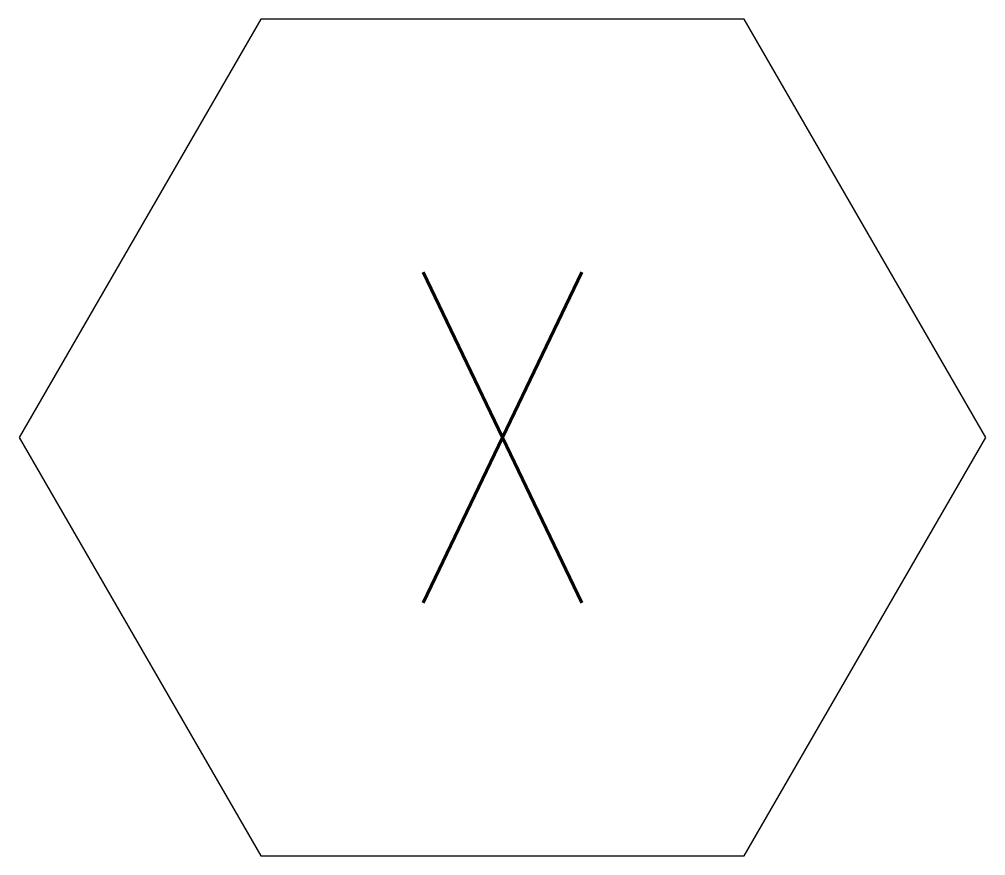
# Model space of a CAD drawing. Header units: inches. Extents: x -0.105 to 0.105, y -0.091 to 0.091.
import ezdxf
from ezdxf.enums import TextEntityAlignment as Align

# ---------------------------------------------------------------- set-up
doc = ezdxf.new("R2010")
doc.units = ezdxf.units.IN
doc.header["$LTSCALE"] = 0.5
doc.header["$MEASUREMENT"] = 0
doc.layers.get('Defpoints').update_dxf_attribs({"color": 27})
doc.styles.add('RomanS', font='romans.shx', dxfattribs={"width": 0.8})

msp = doc.modelspace()

# ---------------------------------------------------------------- wipeouts: each hides what was drawn before it
msp.add_wipeout([(-0.05262, 0.09114), (0.05262, 0.09114), (0.10524, 0), (0.05262, -0.09114), (-0.05262, -0.09114), (-0.10524, 0)])

# ---------------------------------------------------------------- next in the draw order: linework, layer by layer
msp.add_lwpolyline([(0.10524, 0), (0.05262, 0.09114), (-0.05262, 0.09114), (-0.10524, 0), (-0.05262, -0.09114), (0.05262, -0.09114)], close=True)
at = {"layer": 'Defpoints'}
msp.add_point((0, 0), dxfattribs=at)

# ---------------------------------------------------------------- next in the draw order: texts
at = {"style": 'RomanS', "width": 0.8}
msp.add_attdef('X', text='X', height=0.072, dxfattribs=at).set_placement((0, 0), align=Align.MIDDLE_CENTER)

doc.saveas('drawing.dxf')
